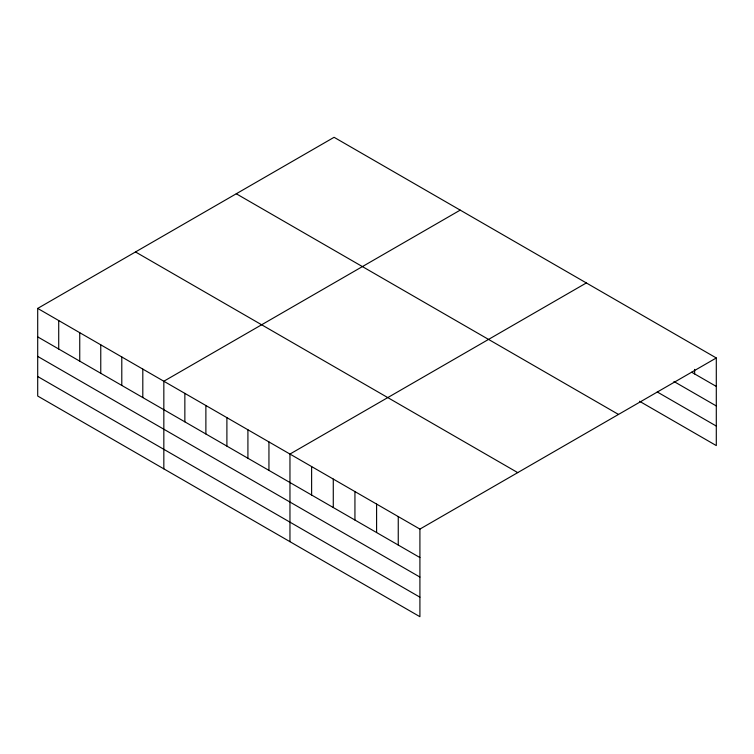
<?xml version="1.0" encoding="UTF-8"?>
<svg xmlns="http://www.w3.org/2000/svg" width="754" height="754" viewBox="0 0 754 754"><rect width="100%" height="100%" fill="white"/><g stroke="black" fill="none" stroke-linecap="round" stroke-linejoin="round"><path stroke-width="1.13" d="M419.912 577.074L419.912 529.091L37.7 308.414L37.7 396.029L419.912 616.697L419.912 577.074L37.7 356.397M639.505 401.251L716.3 445.586L716.3 357.971L334.088 137.303L37.7 308.414M460.213 210.121L163.835 381.241L163.835 468.847M586.348 282.948L289.96 454.059L289.96 541.674M419.912 529.091L716.3 357.971M691.691 372.231L716.3 386.434M673.963 381.515L716.3 405.954M657.234 391.957L716.3 426.067M236.275 193.769L618.497 414.436M135.503 251.949L517.725 472.617M37.7 336.878L419.912 557.555M37.7 376.51L419.912 597.177M694.641 369.375L694.641 373.937M398.253 516.584L398.253 545.048M376.595 504.077L376.595 532.541M354.936 491.57L354.936 520.043M333.277 479.073L333.277 507.536M311.619 466.566L311.619 495.029M268.942 441.919L268.942 470.392M247.915 429.789L247.915 458.253M226.897 417.65L226.897 446.114M205.88 405.511L205.88 433.974M184.853 393.371L184.853 421.844M142.808 369.102L142.808 397.565M121.79 356.962L121.79 385.426M100.763 344.823L100.763 373.296M79.745 332.693L79.745 361.157M58.718 320.554L58.718 349.017"/></g></svg>
